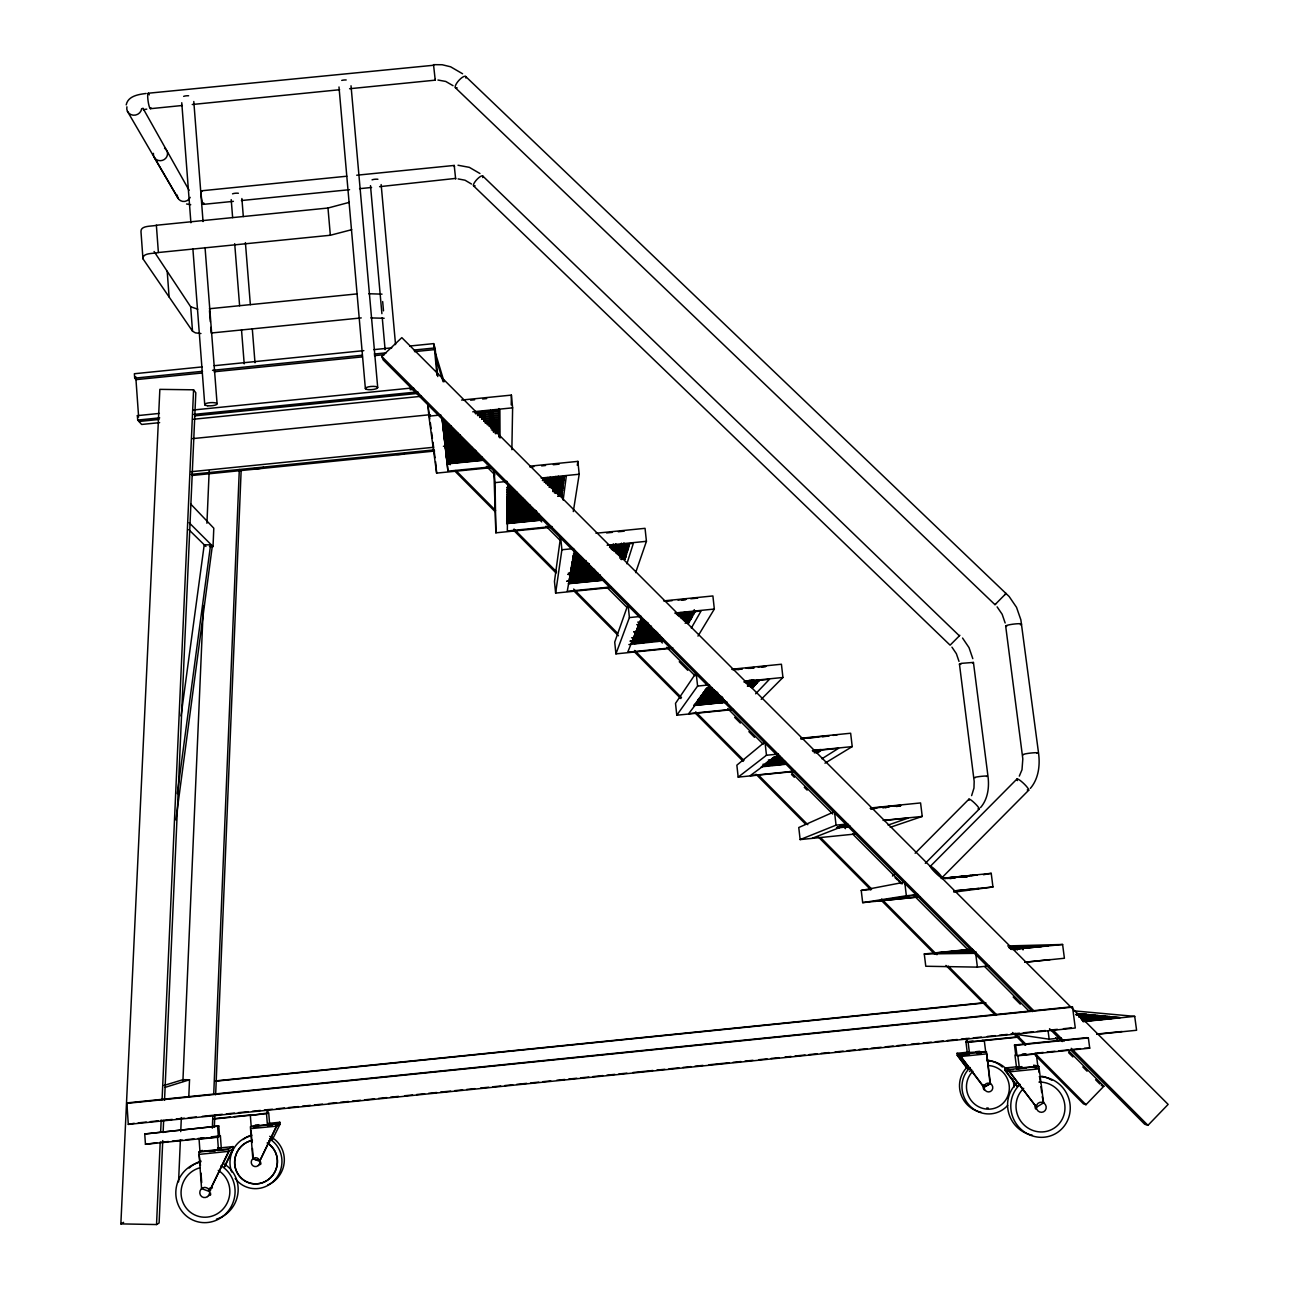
<?xml version="1.0" encoding="UTF-8"?>
<svg xmlns="http://www.w3.org/2000/svg" width="1289" height="1289" viewBox="0 0 1289 1289"><rect width="100%" height="100%" fill="white"/><g stroke="black" fill="none" stroke-linecap="round" stroke-linejoin="round"><path stroke-width="1.5" d="M507.834 484.181L507.334 530.987L551.998 526.524M508.849 523.028L509.381 485.308M511.234 404.955L511.379 395.111L461.591 400.057M511.862 449.684L512.619 407.84L511.379 395.111M514.005 522.512L514.843 490.722M516.277 522.287L517.211 492.462M212.331 1128.181L212.83 1116.129M213.732 1094.039L239.319 469.454M214.345 1126.924L214.828 1114.872M215.65 1094.764L241.172 469.808M178.575 1181.82L180.396 1139.669M180.734 1131.629L181.346 1117.579M182.893 1081.439L203.388 605.588M206.933 523.253L209.172 471.065M188.774 1097.358L189.531 1079.779L182.974 1079.666L163.88 1085.499M209.479 546.504L213.023 546.552L213.797 528.2L190.675 503.999M521.433 521.771L522.464 497.892M164.525 1100.371L195.815 392.774L193.576 389.81L159.852 389.359L120.86 1223.889L156.533 1224.55L160.207 1142.086M160.642 1132.032L161.189 1119.948M162.076 1099.839L193.576 389.81M162.752 1140.572L159.111 1223.003L156.533 1224.55M163.107 1132.532L163.639 1120.479M523.705 521.546L524.655 501.63M528.861 521.03L529.811 505.079M531.116 520.804L531.906 508.833M536.288 520.289L536.901 512.297M538.544 520.063L539.044 514.069M547.068 483.536L547.632 477.526M549.13 487.29L550.113 477.284M554.109 491.834L555.801 476.414M556.284 493.526L558.282 476.173M562.036 486.92L561.73 497.312M562.536 483.037L563.261 477.188L563.696 481.973L546.085 483.729M557.976 496.297L561.956 495.621L558.008 496.023M558.185 494.589L562.165 493.929L558.218 494.332M556.413 493.091L562.391 492.221L554.463 493.01M554.608 491.56L562.616 490.497L552.659 491.496M552.804 490.029L562.826 488.757L552.836 489.756M551.402 488.45L563.051 487.016L551.434 488.177M549.646 486.888L563.277 485.244L549.678 486.614M547.873 485.308L563.502 483.472L547.906 485.035M563.696 481.973L546.117 483.439M544.28 482.134L563.97 479.879L544.312 481.844M564.389 476.527L554.528 477.236M563.148 500.084L566.274 476.398L542.621 478.702M177.318 793.637L210.59 544.876L204.226 544.796L181.04 715.927M175.9 819.965L212.25 546.552L210.59 544.876M555.623 593.085L561.891 549.759L560.602 536.772L554.463 581.436L555.623 593.085L611.324 587.494M577.295 465.265L577.891 461.381L529.843 466.167M573.299 511.556L579.196 474.239L577.891 461.381M971.632 795.619L973.968 788.078L974.178 781.392L959.451 664.125L961.24 663.368L973.437 662.417L987.954 776.091C989.42 786.951 987.986 799.083 980.526 807.607M462.574 73.763L450.602 66.786L442.175 64.74L433.523 64.659L435.231 80.144L435.279 79.209M574.572 550.097L567.241 591.329L610.164 587.027M581.162 557.106L576.199 582.564L573.911 582.789L579.099 555.398M585.883 560.473L581.371 582.048L583.643 581.822L587.446 564.163M591.828 568.143L588.831 581.291L591.103 581.065L593.746 569.786M126.209 104.876C127.965 95.934 138.68 94.387 146.173 93.469M597.693 574.894L596.291 580.549L598.563 580.324L599.997 574.668M611.792 549.63L613.29 543.958M614.241 549.372L615.788 543.716M618.221 554.479L621.459 543.152M620.09 556.139L623.94 542.895M621.169 559.523L625.197 558.894L621.234 559.281M621.604 558.056L625.568 557.654L625.326 554.415M620.041 556.767L626.1 555.93L620.122 556.526M618.478 555.478L626.551 554.431L618.559 555.237M615.739 552.82L627.485 551.418L615.804 552.578M614.208 551.499L627.952 549.887L614.273 551.257M612.678 550.161L628.339 548.598L628.097 545.279M611.131 548.808L628.887 546.794L611.195 548.566M629.854 543.652L609.971 545.892M626.905 563.776L633.334 543.362L609.842 545.714M635.654 572.622L646.433 541.316L645.048 528.329L595.953 533.243M615.933 653.877L629.403 617.576L628.033 604.46L614.724 642.115L615.933 653.877L671.875 648.254M356.715 175.223L454.211 165.443L455.662 179.026M641.326 618.768L627.695 652.218L672.761 647.69M644.21 620.025L634.365 643.598L636.653 643.372L645.886 621.588M649.06 626.486L641.858 642.857L644.146 642.615L651.461 626.245M654.409 631.159L649.35 642.099L651.622 641.874L656.52 631.449M276.265 1124.121L250.388 1126.747L252.805 1158.747L259.653 1161.26L276.426 1126.167L276.265 1124.121L279.842 1122.252L280.003 1124.282L272.14 1140.12M276.813 1125.958L259.653 1161.26M202.276 1150.384L198.925 1152.028L201.567 1188.619L209.366 1191.487L228.636 1151.367L228.459 1149.015L233.116 1146.582L233.293 1148.902L224.64 1166.916M229.152 1151.093L209.366 1191.487M224.141 1167.206L232.793 1149.176M659.372 636.122L656.826 641.342L659.114 641.116L660.822 637.636M679.174 615.933L680.963 612.452M682.912 618.865L686.618 611.888M684.411 620.38L689.099 611.631M688.342 623.989L688.02 620.992M684.298 621.056L690.405 620.251L684.411 620.863M683.251 619.977L691.113 618.994L683.347 619.767M691.484 614.66L691.694 617.93L691.371 614.869M680.689 617.818L692.531 616.448L680.801 617.624M678.111 615.643L693.965 613.854L678.207 615.433M676.789 614.531L694.69 612.533L676.902 614.321M695.303 611.421L677.45 613.21M691.307 628.097L701.055 610.986L675.5 613.548M1019.309 776.123L1022 769.726L1022.822 758.883L1005.678 626.083M697.977 636.105L714.332 609.053L712.898 595.953L663.561 600.9M676.789 715.218L697.591 686.07L696.157 672.826L675.517 703.359L676.789 715.218L733.473 709.514M709.417 686.425L688.697 713.655L731.975 709.288M455.371 87.733L994.979 604.67L995.769 603.784M710.706 687.714L697.655 704.729L695.367 704.97M713.848 690.26L702.892 704.213L705.18 703.971L715.024 691.565M1030.33 788.401C1038.692 778.733 1040.207 765.07 1038.515 752.824L1020.872 619.848L1016.538 607.361L1009.158 596.517L465.619 76.438M717.989 694.127L710.4 703.456L712.704 703.214L719.085 695.432M482.795 176.045L959.387 635.831L950.106 645.161L473.546 185.858M721.663 698.251L717.925 702.698L720.213 702.457L722.726 699.492M748.925 683.299L751.584 680.318M748.683 686.038L754.065 680.076M752.405 688.39L752.212 685.2M753.469 687.23L752.985 684.346M754.258 686.376L750.246 686.779M756.127 684.33L755.934 681.091M758.045 682.268L746.267 683.444M759.978 680.157L746.154 681.559M973.421 662.498L972.454 662.949M755.644 693.804L769.452 679.303L743.785 681.881M1070.853 1050.116L1144.745 1124.266L1147.951 1125.329L1168.14 1104.399L401.83 337.637L381.818 356.505L383.155 359.873L1032.489 1011.607M1035.26 1055.337L1083.469 1103.867L1085.966 1104.705L1103.883 1086.208L1068.404 1050.583M941.888 877.761A8.153 1.015 44.5 0 0 934.283 868.899A8.153 1.015 44.5 0 0 932.237 869.35A8.153 1.015 44.5 0 0 941.888 877.761L1028.67 790.254M761.187 699.347L782.939 677.482L781.424 664.238L731.846 669.233M892.504 876.037L895.323 873.185M915.142 853.254L968.925 799.18M925.293 863.324L979.189 809.089M930.384 866.256L1016.94 779.023M1004.743 594.712L1006.145 593.391L995.044 604.622M959.048 636.057L959.854 635.3M766.472 755.257L764.973 741.884L736.857 765.167L738.178 777.122L766.472 755.257L778.443 754.049M777.412 755.499L750.246 775.64L793.718 771.257M778.862 755.499L764.474 766.117L766.778 765.892L779.684 756.45M781.408 758.609L772.014 765.36L774.318 765.134L782.214 759.495M784.389 761.203L779.571 764.603L781.875 764.361L785.114 762.105L762.959 764.296M818.338 752.438L814.342 752.84M820.706 750.891L813.101 751.551M822.092 749.972L814.084 750.891M821.915 758.77L838.559 748.313L814.261 750.762M960.498 1056.368L983.829 1087.288L990.451 1083.614L986.472 1051.824L960.643 1054.45L956.986 1053.322L957.244 1055.337L967.636 1069.129M983.829 1087.288L990.451 1083.614M1009.206 1071.658L1036.517 1107.203L1043.574 1102.82L1038.886 1066.486L1034.809 1065.342M824.976 763.185L852.222 746.605L850.643 733.232L800.84 738.259M252.805 1158.747L258.348 1160.39M120.86 1223.889L123.631 1222.343M233.293 1148.902L228.636 1151.367L199.102 1154.38L200.472 1165.498M202.051 1137.784L199.07 1139.154L199.956 1151.512L218.437 1149.627L221.289 1148.193L220.387 1135.915L211.219 1136.85M267.371 1124.717L269.562 1123.589L268.74 1112.842L250.356 1115.533L251.178 1126.36L267.371 1124.717L266.549 1113.889M250.968 1128.6L276.426 1126.167L280.003 1124.282L276.072 1124.685M199.07 1139.154L217.535 1137.269L220.387 1135.915M217.615 1126.57L218.373 1136.882L145.448 1144.294L144.739 1133.982L218.808 1126.022L219.565 1136.302L211.702 1137.107M145.448 1144.294L156.678 1142.715M836.062 825.153L834.482 811.651L798.761 827.522L800.147 839.59L836.062 825.153L847.808 823.961M885.607 807.768L889.281 806.318M144.739 1133.982L218.808 1126.022M842.071 825.411L836.513 827.602L848.42 826.458M812.376 838.204L846.728 824.783M841.781 827.071L847.179 824.96M844.102 826.829L847.711 825.427M896.709 806.592L900.334 805.19M128.304 1124.395L1075.284 1028.01L1072.545 1007.144L1070.708 1006.902L128.836 1102.723L126.886 1103.352L128.304 1124.395L134.249 1123.283M888.073 825.089L908.358 818.032L884.431 820.448M890.216 827.329L922.231 816.436L920.572 802.934L870.526 807.994M165.089 1087.368L189.531 1079.779M200.939 333.513L195.38 332.852L192.512 331.16L142.95 258.767L140.984 231.666C140.485 225.172 152.038 226.606 156.372 225.253L327.986 208.028L349.319 202.341M142.95 258.767C142.58 252.386 154.068 253.901 158.386 252.515L330.338 235.259L351.72 229.684M1036.791 753.34C1041.27 751.664 1021.436 753.711 1023.418 754.79M986.536 776.494C990.5 775.108 971.697 777.138 975.161 777.75M861.229 890.457L904.717 882.127L906.36 895.774L862.679 902.638L861.229 890.457L871.122 889.458M143.353 109.71L146.753 109.13M945.256 878.55L951.137 877.487M947.818 878.292L953.731 877.213M950.057 878.357L959.644 876.617M950.67 878.437L954.521 877.745M958.388 877.052L962.239 876.359M960.337 877.164L968.152 875.763M960.917 877.245L970.746 875.489M963.753 877.229L967.588 876.552M971.423 875.859L977.175 874.844L941.131 878.502M983.394 874.732L991.225 873.346L992.949 886.977L953.876 892.165M916.785 894.856L875.054 901.349L918.912 896.886M942.066 878.341L991.225 873.346M944.837 878.47L967.104 876.327M947.286 878.502L955.439 877.648M959.37 877.261L967.394 876.584M949.687 878.534L953.876 878.083M906.36 895.774L918.171 894.566M992.949 886.977L953.602 890.973L978.883 888.459M862.679 902.638L920.104 896.806M989.259 965.912L977.4 967.121L925.776 966.251L924.277 953.973L971.97 949.123M938.376 952.732L971.552 949.381M941.534 952.684L971.036 949.703M944.724 952.635L972.244 950.009L962.093 950.186M947.979 952.587L971.987 950.17M949.88 952.555L973.469 950.299M953.199 952.507L973.211 950.476M956.309 952.474L972.148 950.879M1009.094 947.27L1014.959 946.674L1015.361 949.816M959.725 952.41L973.453 951.024M1008.997 947.576L1018.842 946.577M963.205 952.362L973.372 951.363M1010.56 947.705L1022.773 946.48L1023.192 949.671M966.734 952.313L972.986 951.701M1010.512 947.866L1024.771 946.432M968.506 952.281L974.79 951.669M1010.463 948.011L1028.799 946.335M972.115 952.233L976.015 951.846M1011.043 948.269L1032.892 946.239M1011.092 948.591L1036.71 946.142M1011.14 948.913L1039.143 946.078M1011.156 949.075L1043.413 945.981M1011.204 949.397L1045.556 945.933M1012.397 949.445L1062.603 944.483L1064.408 958.259L1024.852 962.287M1024.803 962.19L1050.132 959.596M216.745 1080.778L984.554 1002.665M215.279 1081.245L985.94 1002.858M126.886 1103.352L1072.545 1007.144M1076.186 1014.217L1080.101 1013.815M1076.041 1014.588L1082.277 1014.024M1076.251 1014.991L1084.484 1014.217M1078.426 1015.2L1086.337 1014.395M1078.78 1015.249L1086.691 1014.427M1078.651 1015.619L1088.931 1014.652M1078.861 1016.038L1091.171 1014.862M1079.07 1016.473L1093.072 1015.039L1093.507 1018.278M1079.828 1016.844L1095.714 1015.281M1080.118 1017.263L1098.019 1015.506M1080.408 1017.682L1099.968 1015.684M1080.778 1017.714L1100.339 1015.732M1080.714 1018.117L1102.675 1015.941L1103.11 1019.228M1105.027 1016.167L1081.004 1018.552L1096.585 1020.018M1081.31 1018.987L1107.396 1016.393M1081.6 1019.422L1109.41 1016.586M1081.97 1019.454L1109.797 1016.618M1081.906 1019.857L1112.198 1016.844M1082.212 1020.308L1114.631 1017.085M1083.63 1020.646L1117.08 1017.311M1084.001 1021.097L1119.158 1017.504M1083.066 1021.404L1120.254 1017.617L1076.637 1013.476M1083.098 1021.629L1134.707 1016.36L1136.592 1030.265L1096.858 1034.326M138.261 1122.88L146.269 1122.058M150.281 1121.656L158.289 1120.834M162.285 1120.431L172.307 1119.416M176.303 1118.997L184.311 1118.191M188.323 1117.772L196.331 1116.967M202.341 1116.355L222.369 1114.308M226.365 1113.905L234.372 1113.084M238.384 1112.681L248.39 1111.666M252.402 1111.263L260.41 1110.441M264.422 1110.038L272.43 1109.217M276.426 1108.814L284.45 1107.992M288.446 1107.589L298.468 1106.574M302.464 1106.155L310.472 1105.35M314.484 1104.931L322.492 1104.125M328.502 1103.513L336.51 1102.691M340.522 1102.288L348.529 1101.467M352.525 1101.064L360.533 1100.258M364.545 1099.839L374.551 1098.824M378.563 1098.421L386.571 1097.6M390.583 1097.197L398.591 1096.375M404.601 1095.763L412.609 1094.957M416.605 1094.538L424.613 1093.733M428.625 1093.314L436.633 1092.508M440.645 1092.105L450.651 1091.074M454.663 1090.671L462.67 1089.85M466.666 1089.447L474.69 1088.641M480.684 1088.029L488.708 1087.207M492.704 1086.804L500.712 1085.983M504.724 1085.58L512.732 1084.758M516.744 1084.355L526.75 1083.34M530.762 1082.921L538.77 1082.116M542.766 1081.697L550.774 1080.891M556.784 1080.279L564.791 1079.457M568.803 1079.054L576.811 1078.232M580.823 1077.83L588.831 1077.024M592.827 1076.605L602.849 1075.59M606.845 1075.187L614.853 1074.365M618.865 1073.963L626.873 1073.141M632.883 1072.529L652.911 1070.498M656.907 1070.079L664.931 1069.274M668.927 1068.871L678.949 1067.84M682.944 1067.437L690.952 1066.615M694.964 1066.212L702.972 1065.407M708.982 1064.795L729.01 1062.748M733.006 1062.345L741.014 1061.524M745.026 1061.121L753.034 1060.299M759.044 1059.687L767.052 1058.881M771.064 1058.462L779.072 1057.657M785.082 1057.044L791.075 1056.432M795.087 1056.029L805.093 1054.998M809.105 1054.595L817.113 1053.79M821.125 1053.371L829.133 1052.565M835.143 1051.953L843.151 1051.131M847.147 1050.728L855.171 1049.907M859.167 1049.504L867.175 1048.682M871.187 1048.279L881.193 1047.264M885.205 1046.845L893.213 1046.04M897.225 1045.637L905.232 1044.815M911.242 1044.203L919.25 1043.381M923.246 1042.978L931.254 1042.157M935.266 1041.754L943.274 1040.948M947.286 1040.529L957.292 1039.514M961.304 1039.111L969.312 1038.29M973.308 1037.887L981.316 1037.065M987.326 1036.453L995.334 1035.647M999.346 1035.228L1007.354 1034.423M1011.366 1034.02L1019.373 1033.198M1023.369 1032.795L1033.391 1031.764M1037.387 1031.361L1045.411 1030.539M1049.407 1030.137L1057.415 1029.331M1063.425 1028.719L1071.433 1027.897M214.296 1118.626L230.248 1116.999M234.227 1116.596L250.179 1114.969M981.992 1040.255L984.313 1040.835L985.666 1051.598L967.266 1052.565L965.944 1041.883L973.066 1041.158M982.492 1040.432L1018.262 1036.791M213.249 1119.078L267.194 1113.583L266.904 1109.974M1019.341 1037.033L967.507 1042.302L967.072 1038.725M965.944 1041.883L984.313 1040.835M1096.665 1034.084L1122.123 1031.49M1011.349 1033.665L1049.165 1039.192L1061.089 1037.983M1014.491 1045.025L1086.949 1037.661L1088.367 1037.935L1089.721 1048.166L1017.005 1055.562L1015.7 1045.331L1014.491 1045.025L1015.796 1055.24M1015.7 1045.331L1088.367 1037.935M268.031 1123.444L279.842 1122.252M956.986 1053.322L968.78 1052.114M255.254 1125.055L258.831 1124.685M976.192 1051.663L979.753 1051.308M254.4 1126.892L258.332 1126.489M268.193 1125.49L272.124 1125.088M969.038 1054.144L957.244 1055.337L960.901 1056.481L986.73 1053.854L990.016 1083.453M976.885 1053.339L980.816 1052.936M253.981 1127.102L257.929 1126.699M267.79 1125.684L271.737 1125.281M275.669 1124.878L279.616 1124.491M969.441 1054.257L957.63 1055.465L968.039 1069.258M977.304 1053.451L981.235 1053.065M1022.274 1054.273L1025.931 1053.903M160.609 1142.312L168.472 1141.506M172.404 1141.103L182.232 1140.104M186.164 1139.702L194.011 1138.912M197.942 1138.509L203.839 1137.913M1021.678 1054.644L1025.593 1054.241M1035.389 1053.242L1043.22 1052.452M1047.151 1052.05L1054.982 1051.244M1058.897 1050.857L1068.694 1049.858M1072.625 1049.455L1080.456 1048.65M1084.371 1048.263L1089.721 1048.166M1017.843 1055.788L1036.259 1053.919L1037.838 1066.196L1019.406 1068.065L1016.505 1067.211L1014.959 1055.014L1017.843 1055.788L1019.406 1068.065M217.567 1148.177L233.116 1146.582M1016.989 1086.208L1004.969 1070.321L1004.679 1068.017L1018.262 1066.631M217.615 1148.563L221.289 1148.193M1016.505 1067.211L1022 1066.648M198.925 1152.028L228.459 1149.015M1004.679 1068.017L1009.432 1069.483L1038.886 1066.486M209.414 1151.544L215.263 1150.964M217.728 1150.497L227.46 1149.498M1013.251 1069.693L1004.969 1070.321L1009.738 1071.82L1039.192 1068.823L1034.084 1067.356L1033.778 1065.052M1016.618 1069.145L1026.318 1068.146M148.283 93.227L433.7 65.256M150.442 108.695L182.297 105.489M192.254 104.506L339.635 89.731M349.593 88.732L435.231 80.16M201.535 190.788L346.773 176.222M203.372 204.355L233.406 201.342M241.414 200.536L349.561 189.692M359.567 188.677L371.586 187.469M379.594 186.663L455.726 178.398M209.35 308.748L357.134 293.892M361.242 317.916L211.203 333.013L210.784 327.406M202.228 366.898L134.378 373.729L134.701 378.144L135.973 379.643L202.099 373.004M214.2 365.705L363.836 350.64M373.81 349.641L391.775 347.837M409.725 346.032L433.668 343.615L435.166 348.61L437.761 376.533M134.701 378.144L202.55 371.313M212.54 370.314L362.225 355.248M374.197 354.056L386.168 352.848M414.123 350.028L434.071 348.03L434.554 349.609L414.51 351.623M214.119 371.78L362.418 356.876M374.438 355.651L384.46 354.652M159.643 422.647L141.645 424.452L137.697 420.069L137.375 415.638L159.385 413.415M193.398 409.999L413.527 387.828M410.063 389.713L414.059 389.326M137.697 420.069L159.707 417.862M193.737 414.43L417.926 391.872M138.954 421.471L158.918 419.473M194.848 415.848L418.458 393.338M193.608 419.231L421.439 396.287M192.496 438.631L430.413 414.671M190.933 471.726L433.41 447.299M443.432 446.284L447.428 445.881M191.11 474.368L434.329 449.861M192.158 475.48L434.602 451.053M551.321 527.282L495.862 532.824L495.057 482.634L507.076 481.425M541.138 478.042L579.196 474.239M542.653 478.412L550.564 477.623M542.492 480.233L564.195 478.074L542.476 480.523M506.948 487.355L510.863 486.968M506.948 487.629L510.863 487.242M506.931 489.127L512.78 488.531M506.931 489.401L512.78 488.821M506.915 490.867L512.748 490.287M506.915 491.157L514.682 490.384M506.899 492.607L514.649 491.834M506.899 492.897L516.583 491.931M506.883 494.348L516.873 493.349M506.883 494.622L516.873 493.623M506.867 496.056L518.806 494.863M506.867 496.329L518.806 495.137M506.851 497.763L520.74 496.378M506.851 498.037L520.724 496.652M506.835 499.455L520.675 498.07M506.835 499.713L522.641 498.15M506.819 501.131L522.577 499.552M506.819 501.389L524.526 499.633M506.803 502.791L524.462 501.034M506.803 503.064L524.446 501.292M506.786 504.45L526.347 502.501M506.786 504.708L526.331 502.758M506.786 506.094L528.2 503.951M506.77 506.351L528.184 504.208M506.77 507.721L530.053 505.401M506.754 507.979L530.037 505.659M506.754 509.348L529.956 507.028M506.754 509.59L530.794 507.189M506.738 510.943L532.711 508.349M506.738 511.201L532.695 508.607M506.722 512.539L534.597 509.767M506.722 512.796L534.581 510.009M506.706 514.134L536.466 511.153M506.706 514.375L536.45 511.411M506.69 515.697L536.337 512.732M506.69 515.954L536.321 512.99M506.674 517.26L538.19 514.118M506.674 517.501L538.174 514.359M506.658 518.806L540.027 515.487M506.658 519.064L540.01 515.729M506.641 520.353L539.898 517.034M506.641 520.595L539.882 517.276M506.641 521.884L541.718 518.371M506.625 522.126L541.702 518.629M506.625 523.398L543.523 519.709M506.625 523.64L543.507 519.95M606.555 532.937L612.42 532.357M618.285 531.761L624.15 531.181M561.891 549.759L573.686 548.582M607.119 545.247L646.433 541.316M609.633 547.213L629.37 545.231L609.568 547.454M573.541 553.835L577.456 553.448M612.742 549.92L628.42 548.341M573.508 554.077L577.424 553.69M573.283 555.35L577.182 554.963M573.234 555.591L579.083 555.011M573.009 556.864L578.858 556.284M572.977 557.106L580.743 556.332M572.751 558.363L580.501 557.589M617.318 553.899L627.018 552.933L617.254 554.141M572.719 558.604L582.402 557.638M572.558 559.845L582.564 558.846M572.525 560.071L582.515 559.072M572.3 561.311L584.255 560.119M572.268 561.553L584.207 560.361M572.042 562.777L585.947 561.392M619.687 558.008L625.648 557.412M572.01 563.019L585.899 561.617M571.784 564.228L587.607 562.649M571.752 564.469L587.558 562.89M571.543 565.678L589.266 563.905M571.494 565.903L589.218 564.131M571.285 567.112L588.96 565.339M571.253 567.337L588.912 565.565M571.043 568.53L590.604 566.58M570.995 568.755L590.555 566.806M570.753 570.173L592.231 567.804M570.511 571.575L593.858 569.013M570.302 572.735L593.52 570.415M568.336 573.154L595.405 570.447M568.127 574.314L594.132 571.704M568.095 574.54L596.082 571.736M569.899 575.49L595.792 572.896M569.851 575.7L597.742 572.912M569.609 577.069L597.452 574.072M569.384 578.423L599.095 575.232M569.142 579.76L600.722 576.392M566.983 581.081L600.384 577.73M566.951 581.291L602.285 577.746M568.723 582.193L601.995 578.874M568.675 582.419L601.947 579.083M568.481 583.514L603.606 580.002M568.449 583.724L603.542 580.211M665.736 601.302L672.117 600.658M678.014 600.078L685.877 599.288M690.775 598.789L697.655 598.096M681.752 600.062L685.667 599.675M629.403 617.576L641.261 616.384M674.84 613.016L714.332 609.053M640.198 620.67L644.21 620.073M679.4 616.738L693.128 615.352L692.902 612.066M639.763 621.733L645.628 621.153M637.733 622.136L645.547 621.346M639.167 623.199L647.046 622.216M681.978 618.897L691.806 617.721M638.748 624.247L648.448 623.28M636.718 624.649L648.351 623.473M638.377 625.471L648.383 624.472M638.297 625.681L648.303 624.666M637.797 626.905L649.833 625.503M685.619 622.104L689.599 621.701L689.277 618.688M637.378 627.936L651.283 626.535M685.055 623.151L688.922 622.958L688.584 619.945M637.298 628.13L651.187 626.744M636.879 629.161L650.736 627.759M636.798 629.338L650.655 627.952M636.315 630.547L652.17 628.774M633.93 631.755L653.587 629.789M633.866 631.948L653.491 629.983M635.413 632.754L654.989 630.788M635.348 632.931L654.909 630.966M634.945 633.93L656.391 631.771M634.865 634.124L656.31 631.964M634.381 635.284L657.696 632.947M633.914 636.444L657.229 633.93M631.578 637.797L659.678 634.8M633.189 638.554L659.114 635.96M633.125 638.732L659.033 636.138M632.722 639.698L660.548 636.895M632.657 639.876L660.451 637.088M630.289 641.02L661.966 637.846M630.224 641.197L661.885 638.023M631.803 641.954L663.384 638.78M631.739 642.131L663.287 638.957M631.352 643.066L662.82 639.908M631.288 643.243L662.723 640.085M628.871 644.548L664.206 640.826M732.442 669.668L742.303 668.669M746.25 668.282L754.146 667.476M758.093 667.09L765.988 666.284M736.132 669.587L742.045 668.991L737.952 669.571M747.958 668.395L753.872 667.799M761.751 667.009L765.698 666.606M749.779 668.379L753.711 667.976M749.054 680.286L753.034 679.899M697.591 686.07L709.498 684.862M745.219 681.269L782.939 677.482M745.38 682.429L759.173 681.043L745.219 682.606M706.388 688.245L712.253 687.665M747.459 684.121L757.239 683.138L747.314 684.282M706.275 688.423L712.14 687.827M705.502 689.422L711.48 688.68M748.345 685.12L756.289 684.169M704.874 690.276L712.64 689.486M747.572 685.974L755.338 685.2L747.427 686.135M704.745 690.437L712.511 689.647M704.213 691.403L714.348 690.243M703.585 692.241L715.556 691.033M703.456 692.402L715.427 691.194M702.843 693.224L716.765 691.822M702.714 693.385L716.636 691.984M701.989 694.368L717.828 692.773M717.167 693.595L701.377 695.174L717.038 693.74M700.652 696.141L718.344 694.352M700.539 696.286L718.215 694.513M699.814 697.252L719.52 695.125M699.105 698.203L720.696 695.883M721.84 696.64L698.509 698.992L721.727 696.785M697.8 699.927L721.067 697.575L697.687 700.072M697.204 700.974L723.355 698.203M696.511 701.893L722.565 699.137M695.818 702.811L723.774 699.863M695.142 703.73L724.966 700.588M694.562 704.487L724.176 701.506M694.465 704.616L726.029 701.442M693.885 705.373L725.369 702.215M693.788 705.518L727.205 702.151M801.291 738.565L817.162 736.97M819.627 736.728L829.053 735.777M833.016 735.375L836.98 734.972M800.775 738.951L804.932 738.42M808.896 738.017L818.789 737.018M822.559 736.76L828.698 736.019M813.295 750.311L821.141 749.505M812.344 750.633L852.222 746.605M815.824 751.938L819.707 751.535L815.631 752.051M774.012 756.804L779.813 756.224M773.255 757.626L779.41 756.901M772.417 758.254L780.377 757.449M772.256 758.367L780.216 757.578M771.273 759.108L781.343 757.996M772.417 759.527L782.294 758.528M768.308 760.043L782.133 758.657M781.279 759.269L769.469 760.462L781.118 759.382M768.341 761.3L782.214 759.801M767.374 762.008L783.164 760.317M766.568 762.605L782.149 761.042M766.423 762.717L783.938 760.961M765.473 763.426L785.017 761.364M764.023 764.78L786.145 762.46M763.249 765.36L785.13 763.152M763.088 765.473L784.969 763.265M762.17 766.165L786.113 763.652M761.251 766.842L787.08 764.151M738.178 777.122L795.12 771.386M870.22 808.445L900.302 805.319M870.977 808.735L874.941 808.332M882.868 807.542L888.83 806.93M894.775 806.334L900.721 805.738M870.752 808.831L876.697 808.235M882.643 807.639L888.588 807.027M896.5 806.221L900.463 805.834M883.062 820.4L922.231 816.436M842.893 824.879L847.018 824.396M843.618 825.169L847.711 824.686M840.428 825.846L848.42 824.976M841.153 826.136L847.179 825.459M840.138 826.539L849.612 825.637M837.657 827.184L849.644 825.975M836.658 827.586L848.613 826.378M837.27 827.925L849.37 826.652M800.147 839.59L857.33 833.806M470.614 400.17L474.626 399.783M482.634 398.978L486.646 398.591M429.817 418.941L427.722 403.425L428.883 416.17L440.854 414.977M472.757 411.803L512.619 407.84M474.69 412.609L499.89 410.095L500.035 438.034M475.512 413.415L499.165 411.046L475.528 413.737M477.575 415.267L499.181 413.124L477.591 415.59M479.621 417.12L499.197 415.171L479.637 417.443M442.675 422.824L446.574 422.438M481.667 418.957L499.214 417.201L481.683 419.279M442.707 423.146L446.606 422.76M442.9 424.822L448.733 424.242M483.681 420.778L499.214 419.231L483.697 421.084M442.933 425.144L448.765 424.564M443.126 426.82L451.134 426.014M443.158 427.126L451.166 426.337M485.212 422.937L499.23 421.229L485.212 422.631L484.873 410.853M443.352 428.786L451.327 427.996L454.63 462.783M487.258 424.419L499.246 423.227L487.274 424.726M443.384 429.092L451.359 428.302M443.561 430.735L453.502 429.753M489.304 426.192L499.262 425.193L489.321 426.498M443.593 431.042L453.535 430.059M443.787 432.685L455.678 431.493M491.351 427.948L499.262 427.158L491.351 428.254M455.694 431.799L443.819 432.991L442.433 420.133M443.996 434.602L457.821 433.233M491.383 429.898L499.278 429.108L493.365 430.01M444.028 434.909L457.837 433.539M444.206 436.52L459.947 434.957M444.238 436.826L459.98 435.263M493.397 431.928L499.294 431.042L493.397 431.622L492.994 410.047M444.415 438.421L460.109 436.858L462.026 462.042M495.379 433.346L499.31 432.959L495.395 433.652M444.463 438.727L460.125 437.164M444.641 440.306L462.203 438.55M444.673 440.596L462.235 438.856M444.834 442.175L464.298 440.242M444.882 442.465L464.33 440.532M445.043 444.028L466.376 441.918M445.076 444.334L466.392 442.208M445.253 445.881L467.295 443.69M467.311 443.98L445.285 446.171L443.722 431.654M445.462 447.718L469.422 445.317M445.495 448.008L469.438 445.623M445.672 449.523L471.532 446.961M445.704 449.813L471.548 447.251M445.865 451.327L471.629 448.765M445.897 451.617L471.661 449.055M446.058 453.132L473.724 450.377M446.091 453.406L475.705 450.457M446.268 454.904L475.786 451.972M446.3 455.194L475.802 452.246M446.461 456.677L477.848 453.551M446.493 456.951L477.865 453.825M446.655 458.433L477.929 455.323M446.687 458.707L477.945 455.597M446.848 460.173L479.975 456.87M481.925 456.967L446.88 460.447L445.188 444.834M447.041 461.913L481.989 458.417M447.074 462.187L482.005 458.707M447.235 463.621L483.987 459.964M484.003 460.237L447.267 463.895L442.256 419.006M441.966 417.862L447.944 471.178L490.497 466.94M428.883 416.17L436.633 473.111L491.85 467.601M529.956 467.053L533.855 466.666M541.638 465.893L545.521 465.506M553.303 464.733L559.152 464.153M1007.676 945.933L1062.603 944.483M1010.657 946.787L1048.344 945.852M1010.012 947.463L1041.883 946.513M1009.368 947.914L1033.343 947.383M1010.447 948.768L1024.787 948.253M952.104 951.201L972.196 950.638M944.466 951.975L972.969 951.298M936.813 952.748L974.758 951.975M924.277 953.973L975.66 953.328L977.4 967.121M370.861 317.916L384.154 318.27M368.718 293.731L382.011 294.15M960.788 664.399L959.451 664.125M437.954 80.031L445.752 81.449L453.051 85.686M458.111 178.913L465.007 180.202L471.5 184.037M458.014 165.25L469.341 167.344L479.943 173.516M197.765 309.183L190.675 306.782L154.084 251.484M1073.624 1010.834L1134.707 1016.36M1076.492 1014.669L1113.76 1018.278M1077.942 1015.297L1111.15 1018.536M1105.172 1019.148L1079.247 1016.57L1093.443 1015.071L1093.862 1018.31M1078.732 1017.021L1102.546 1019.422M1082.228 1019.083L1093.958 1020.292M1084.001 1020.485L1087.997 1020.904M190.724 204.693L186.551 203.984M1101.289 1085.467L1103.883 1086.208M1043.574 1102.82L1042.237 1096.617M895.049 877.728L896.016 878.582M896.516 879.034L897.515 879.968M188.774 529.618L205.934 546.455M189.129 522.706L213.023 546.552M381.818 356.505L1034.245 1011.221M1052.726 1029.766L1064.086 1041.174M1071.207 1048.311L1147.951 1125.329M1049.552 1028.719L1062.329 1041.56M486.388 466.312L494.912 474.868M538.915 519.048L541.751 521.9M546.02 526.17L560.216 540.413M607.055 587.446L626.921 607.393M656.746 637.314L662.417 643.018M666.671 647.304L695.061 675.79M719.198 700.024L722.033 702.876M727.721 708.579L763.201 744.204M790.173 771.273L832.758 814.02M852.625 833.983L902.316 883.851M913.675 895.259L970.456 952.249M984.651 966.508L1028.654 1010.689M1055.627 1037.758L1058.462 1040.61M679.255 661.74L687.778 670.296M734.666 717.377L740.353 723.081M748.877 731.653L754.564 737.356M791.51 774.447L794.346 777.299M804.304 787.289L807.14 790.141M842.668 825.814L845.503 828.666M1013.186 997.009L1020.292 1004.147M1068.597 1052.662L1072.867 1056.932M1082.808 1066.921L1087.078 1071.207M1095.602 1079.763L1099.871 1084.049M447.315 461.897L450.167 464.749M455.839 470.469L495.572 510.46M514.021 529.038L556.606 571.881M573.637 589.025L617.624 633.302M634.655 650.446L681.494 697.591M695.689 711.866L743.946 760.446M758.125 774.721L807.8 824.718M820.577 837.576L871.67 889.007M881.612 898.997L936.958 954.714M948.301 966.138L996.558 1014.701M1015.007 1033.279L1026.366 1044.702M1034.89 1053.274L1085.966 1104.705M455.42 471.661L495.105 511.62M513.538 530.166L556.075 572.977M574.507 591.538L618.462 635.767M634.043 651.477L680.834 698.557M695.013 712.833L743.221 761.364M755.966 774.206L805.593 824.154M818.354 836.996L870.8 889.797M880.725 899.786L934.606 954.021M945.949 965.429L995.559 1015.378M1012.574 1032.505L1025.335 1045.347M898.9 881.338L899.803 882.288M900.254 882.772L901.075 883.706M137.375 415.638L138.632 417.04M997.106 606.861L1002.165 614.289L1005.146 622.974M951.943 647.142L956.374 653.7L959 661.386M962.545 638.039L969.022 647.626L972.808 658.663M1036.517 1107.203L1009.738 1071.82L1009.432 1069.483M1005.484 1070.482L1017.52 1086.401M984.248 1087.449L960.901 1056.481L960.643 1054.45M127.466 111.386L177.93 197.99M154.068 157.049L178.253 198.554M142.918 108.147L189.08 190.289M454.227 165.459L454.501 166.748M436.101 358.713L443.094 381.737M435.65 353.782L444.093 381.802M430.333 422.824L431.122 428.657M431.638 432.54L432.427 438.357M432.959 442.24L433.732 448.073M434.264 451.956L435.054 457.772M1104.657 1016.135L1105.092 1019.438M1048.134 1031.248L1049.165 1039.192M1038.628 1068.662L1039.143 1072.657M1039.659 1076.653L1040.432 1082.647M1040.948 1086.643L1041.721 1092.621M1022.451 946.497L1022.87 949.687M1016.892 946.625L1017.295 949.784M1016.586 946.642L1016.989 949.784M967.411 949.639L967.749 952.378M968.168 1042.479L969.489 1053.242M966.138 1038.483L966.589 1042.06M694.239 609.649L694.562 612.742M693.514 610.97L693.836 614.063M692.08 613.58L692.402 616.641M690.662 616.158L691.001 619.203M689.969 617.431L690.292 620.46M444.931 420.697L449.49 463.299M628.565 543.716L628.823 547.035M628.017 545.537L628.339 548.598M627.469 545.311L627.872 550.129M627.163 548.373L627.405 551.66M626.245 551.418L626.486 554.673M625.777 552.933L626.019 556.171M625.262 554.657L625.568 557.654M624.73 554.415L625.117 559.12M563.664 476.833L563.938 480.169M573.524 578.906L573.911 582.789M563.051 478.928L563.47 483.762M562.826 480.716L563.245 485.534M562.6 482.489L563.019 487.29M562.487 486.034L562.794 489.03M562.31 487.5L562.568 490.771M561.94 487.758L562.358 492.495M561.73 489.482L562.133 494.203M561.505 491.19L561.923 495.894M498.746 408.565L499.181 413.447M498.762 410.627L499.214 417.523M498.779 414.72L499.214 419.553M498.795 416.734L499.246 423.533M498.827 420.73L499.262 425.515M498.843 422.711L499.278 429.414M498.875 426.627L499.294 431.348M498.875 428.56L499.326 434.86M498.907 432.379L499.326 437.052M495.057 482.634L493.832 469.76L495.862 532.824M453.841 429.591L456.886 462.558M446.655 457.692L447.944 471.178M434.151 345.21L436.939 375.292M433.668 343.615L434.071 348.03M435.569 461.655L436.633 473.111M381.157 184.569L395.546 344.582M382.672 301.562L383.494 310.842M370.491 185.632L381.898 313.662M382.253 317.658L385.105 349.657M351.027 85.783L377.693 387.425A6.203 1.611 -4.4 0 1 368.525 389.665A6.203 1.611 -4.4 0 1 368.348 386.877A6.203 1.611 -4.4 0 1 377.725 387.57M338.991 86.975L365.383 388.666M327.986 208.028L330.338 235.259M241.881 198.538L243.315 216.568M245.409 242.606L250.356 304.687M252.29 328.711L254.996 362.757M231.214 199.618L232.632 217.632M234.695 243.669L239.609 305.767M241.51 329.791L244.201 363.836M462.477 438.518L464.282 461.816M193.801 101.525L203.05 221.547M205.048 247.552L217.068 403.586M209.479 310.617L210.349 321.815M267.822 1109.555L268.112 1113.148M181.765 102.733L190.901 222.771M192.883 248.777L204.758 404.827M190.675 306.782L192.512 331.16M251.113 1130.582L252.016 1142.553M252.467 1148.531L253.224 1158.505M167.199 271.302L169.101 296.969M156.372 225.253L158.386 252.515M217.535 1137.269L218.437 1149.627M201.02 1173.103L201.696 1182.593M135.764 376.71L138.535 415.703M468.245 443.819L469.422 461.317M470.823 447.476L471.677 461.091M476.414 452.793L476.817 460.576M478.799 454.501L479.073 460.35M482.408 411.094L482.698 418.893M490.513 410.289L490.916 427.867M498.746 409.209L498.94 436.778M981.203 1112.278A26.537 25.683 61.7 0 1 960.627 1093.394A26.537 25.683 61.7 0 1 967.668 1066.696M986.987 1060.17A26.537 25.683 61.7 0 1 1002.375 1067.034M1007.676 1105.382A26.731 25.861 61.6 0 1 969.94 1105.978A26.731 25.861 61.6 0 1 970.198 1067.55M987.052 1060.863A26.731 25.861 61.6 0 1 1005.146 1067.888M1012.526 1079.054A26.731 25.861 61.6 0 1 1014.072 1087.094M988.131 1065.52A21.994 21.268 61.6 0 1 1008.546 1093.813A21.994 21.268 61.6 0 1 976.965 1105.801A21.994 21.268 61.6 0 1 972.921 1071.304M988.18 1107.96A21.849 21.14 61.7 0 1 986.665 1108.073M969.457 1071.546A21.849 21.14 61.7 0 1 971.632 1069.451M984.184 1089.914A4.447 4.302 61.6 0 1 983.878 1084.629M260.749 1162.146A4.463 4.302 -70.8 0 1 259.54 1164.676M260.99 1163.87A4.431 4.286 -70.8 0 1 259.959 1164.579M268.644 1141.039A21.897 21.156 -70.8 0 1 269.949 1141.796M267.596 1143.117A22.042 21.301 -70.8 0 1 270.497 1177.775A22.042 21.301 -70.8 0 1 237.095 1172.394A22.042 21.301 -70.8 0 1 251.516 1140.523M269.707 1136.318A26.602 25.699 -70.8 0 1 284.305 1160.97A26.602 25.699 -70.8 0 1 267.758 1184.978M243.041 1139.573A26.602 25.699 -70.8 0 1 251.709 1135.029M269.514 1138.896A26.795 25.893 -70.8 0 1 275.185 1179.516A26.795 25.893 -70.8 0 1 235.162 1178.42M231.682 1171.991A26.795 25.893 -70.8 0 1 251.645 1135.738M267.129 1142.956A22.058 21.301 -70.8 0 1 270.336 1177.904A22.058 21.301 -70.8 0 1 236.725 1171.959A22.058 21.301 -70.8 0 1 252.418 1140.362M1039.288 1076.734A30.565 29.47 60.7 0 1 1069.371 1115.275A30.565 29.47 60.7 0 1 1025.512 1132.709A30.565 29.47 60.7 0 1 1020.098 1084.355M1032.425 1135.271A30.324 29.228 60.7 0 1 1008.884 1113.712A30.324 29.228 60.7 0 1 1016.828 1083.243M1041.673 1076.218A30.324 29.228 60.7 0 1 1051.84 1080.214M1038.934 1082.083A25.152 24.249 60.7 0 1 1064.327 1113.422A25.152 24.249 60.7 0 1 1028.3 1128.246A25.152 24.249 60.7 0 1 1023.692 1088.351M1035.663 1109.039A5.092 4.898 60.7 0 1 1035.293 1105.189M211.831 1187.072A5.075 4.882 -69.9 0 1 212.427 1187.959M210.768 1194.661A5.075 4.882 -69.9 0 1 209.495 1195.29M209.398 1188.12A5.092 4.914 -69.9 0 1 210.639 1190.246M210.639 1193.115A5.092 4.914 -69.9 0 1 209.14 1195.548M218.244 1170.396A25.232 24.282 -69.8 0 1 222.079 1210.065A25.232 24.282 -69.8 0 1 183.828 1204.28A25.232 24.282 -69.8 0 1 200.311 1167.689M220.999 1165.755A30.662 29.502 -69.9 0 1 225.301 1214.286A30.662 29.502 -69.9 0 1 178.736 1206.037A30.662 29.502 -69.9 0 1 200.633 1162.146M224.189 1163.983A30.404 29.26 -69.9 0 1 237.869 1193.743A30.404 29.26 -69.9 0 1 216.455 1219.152M189.177 1168.076A30.404 29.26 -69.9 0 1 201.116 1161.115M405.068 453.067A5.478 1.257 -4.7 0 1 396.351 454.373M372.054 179.848A5.382 1.885 -4.1 0 1 377.903 179.252M263.343 467.23A5.527 1.241 -3.9 0 1 259.556 468.503A5.527 1.241 -3.9 0 1 253.82 468.535M232.536 193.833A5.414 1.869 -2.7 0 1 238.384 193.253M969.215 800.179A7.138 1.112 44.2 0 1 971.439 800.372A7.138 1.112 44.2 0 1 978.029 806.801A7.138 1.112 44.2 0 1 978.029 808.783M475.093 185.809A6.735 1.917 -47.2 0 1 474.11 183.183A6.735 1.917 -47.2 0 1 480.153 176.69A6.735 1.917 -47.2 0 1 482.747 177.56M203.759 202.953A6.848 0.999 82.5 0 1 202.405 202.518A6.848 0.999 82.5 0 1 201.132 193.769A6.848 0.999 82.5 0 1 202.067 191.4M190.176 197.362A6.767 6.429 -19.6 0 1 177.254 195.09M164.525 148.203A7.138 6.767 -19.4 0 1 166.861 156.614A7.138 6.767 -19.4 0 1 158.515 160.497A7.138 6.767 -19.4 0 1 153.423 153.359M1017.44 780.602A8.121 1.434 43.8 0 1 1019.599 780.071A8.121 1.434 43.8 0 1 1027.333 787.434A8.121 1.434 43.8 0 1 1027.252 789.948M1006.677 626.422A8.024 0.983 -7.1 0 1 1008.659 624.923A8.024 0.983 -7.1 0 1 1018.938 623.699A8.024 0.983 -7.1 0 1 1020.389 624.778M457.144 87.845A7.637 2.433 -48 0 1 455.871 84.639A7.637 2.433 -48 0 1 462.445 77.276A7.637 2.433 -48 0 1 465.893 78.049M150.91 107.696A7.815 1.257 81.8 0 1 148.976 105.585A7.815 1.257 81.8 0 1 147.687 95.434A7.815 1.257 81.8 0 1 149.282 94.854M141.677 108.614A7.541 7.122 -19.2 0 1 133.025 115.172A7.541 7.122 -19.2 0 1 126.902 106.81M341.746 80.417A6.074 2.401 -3.5 0 1 346.193 79.966M183.666 96.353A6.139 2.385 -1.7 0 1 188.613 95.757M984.103 1087.239A4.463 4.318 61.6 0 0 990.484 1091.477A4.463 4.318 61.6 0 0 990.742 1083.823A4.463 4.318 61.6 0 0 984.103 1087.239M258.332 1165.53A4.463 4.318 -70.8 0 0 257.075 1157.957A4.463 4.318 -70.8 0 0 251.291 1163A4.463 4.318 -70.8 0 0 258.332 1165.53M1036.308 1106.945A5.108 4.914 60.7 0 0 1043.607 1111.795A5.108 4.914 60.7 0 0 1043.881 1103.046A5.108 4.914 60.7 0 0 1036.308 1106.945M207.577 1196.579A5.108 4.914 -69.8 0 0 206.788 1187.814A5.108 4.914 -69.8 0 0 199.795 1193.098A5.108 4.914 -69.8 0 0 207.577 1196.579M207.755 405.761A6.268 1.595 -3.3 0 0 217.164 403.876A6.268 1.595 -3.3 0 0 207.819 402.99A6.268 1.595 -3.3 0 0 207.755 405.761"/></g></svg>
